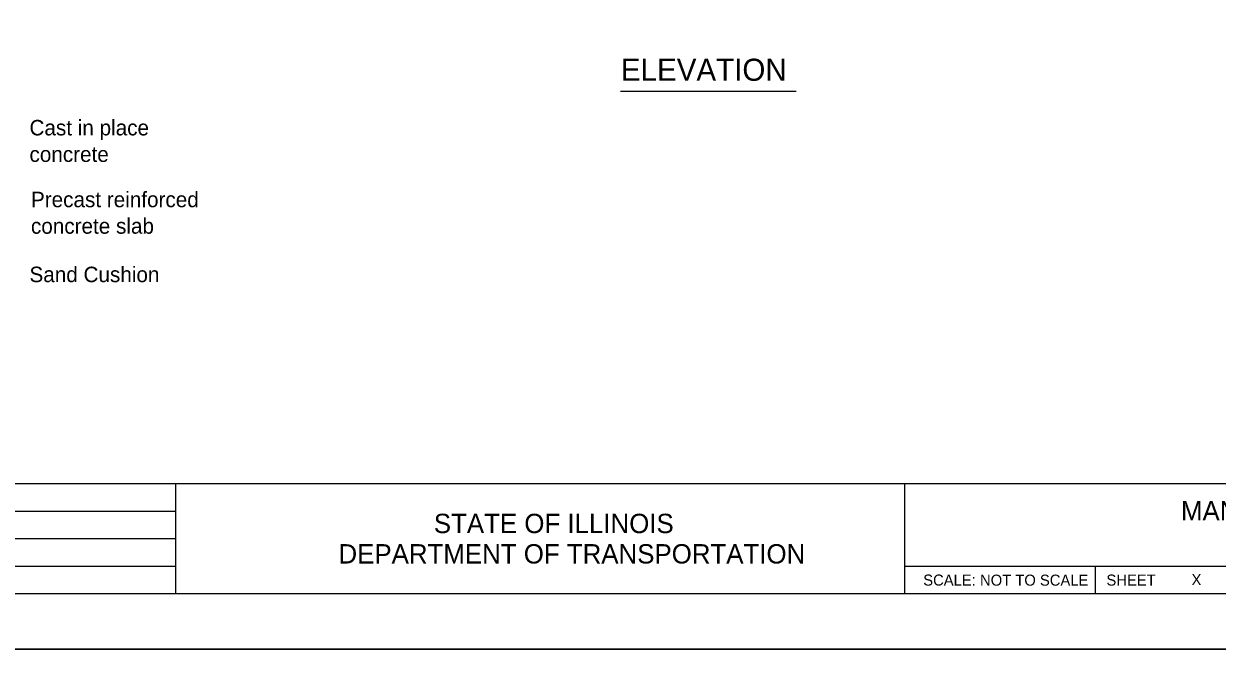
# Model space of a CAD drawing. Extents: x 0 to 2.83, y -0.07 to 1.83.
# Drawn here: x 1.067 to 1.967, y 0 to 0.472 of the extents above; entities that cross this region are included whole.
import ezdxf

# ---------------------------------------------------------------- set-up
doc = ezdxf.new("R2010")
doc.units = 0
for name, color, linetype in [('IDS_Notes', 7, 'Continuous'), ('RD_Pr_Roadway_Notes', 7, 'Continuous'), ('SH_General_Details', 7, 'Continuous'), ('SH_Printer_Plotting_Border', 7, 'Continuous')]:
    doc.layers.add(name, color=color, linetype=linetype)

msp = doc.modelspace()

# ---------------------------------------------------------------- linework, layer by layer
at = {"layer": 'RD_Pr_Roadway_Notes'}
msp.add_line((1.51686, 0.42074), (1.64949, 0.42074), dxfattribs=at)
at = {"layer": 'SH_General_Details'}
for p, q in [((0.16666, 0.125), (2.79166, 0.125)), ((1.18118, 0.125), (1.18118, 0.04167)), ((1.73118, 0.125), (1.73118, 0.04167)), ((0.41452, 0.10417), (1.18118, 0.10417)), ((0.41452, 0.08333), (1.18118, 0.08333)), ((0.41452, 0.0625), (1.18118, 0.0625)), ((1.73118, 0.0625), (2.37285, 0.0625)), ((1.87499, 0.0625), (1.87499, 0.04167)), ((2.83333, 0), (-0.00001, 0))]:
    msp.add_line(p, q, dxfattribs=at)
msp.add_lwpolyline([(0.16666, 1.79167), (2.79166, 1.79167), (2.79166, 0.04167), (0.16666, 0.04167)], close=True, dxfattribs=at)
at = {"layer": 'SH_Printer_Plotting_Border'}
msp.add_lwpolyline([(-0.00001, 0), (2.83333, 0), (2.83333, 1.83333), (-0.00001, 1.83333)], close=True, dxfattribs=at)

# ---------------------------------------------------------------- texts
at = {"layer": 'IDS_Notes'}
msp.add_text('X', height=0.00833, dxfattribs=at).set_placement((1.9477, 0.04825))
at = {"layer": 'RD_Pr_Roadway_Notes'}
for s, height, p in [('ELEVATION', 0.016667, (1.51719, 0.42864)), ('Cast in place', 0.0116667, (1.07103, 0.38744)), ('concrete', 0.011667, (1.07103, 0.36744)), ('Precast reinforced', 0.0116667, (1.07214, 0.33329)), ('concrete slab', 0.0116667, (1.07214, 0.31329)), ('Sand Cushion', 0.0116667, (1.07103, 0.27677))]:
    msp.add_text(s, height=height, dxfattribs=at).set_placement(p)
at = {"layer": 'SH_General_Details'}
for s, height, p in [('MANHOLE, SPECIAL', 0.0145833, (1.9397, 0.09702)), ('STATE OF ILLINOIS', 0.0145835, (1.37608, 0.0875)), ('DEPARTMENT OF TRANSPORTATION', 0.0145835, (1.30415, 0.06458)), ('SCALE:          ', 0.0083333, (1.74528, 0.04792)), ('NOT TO SCALE', 0.0083333, (1.78812, 0.04785)), ('SHEET', 0.008333, (1.88349, 0.04792))]:
    msp.add_text(s, height=height, dxfattribs=at).set_placement(p)

doc.saveas('drawing.dxf')
